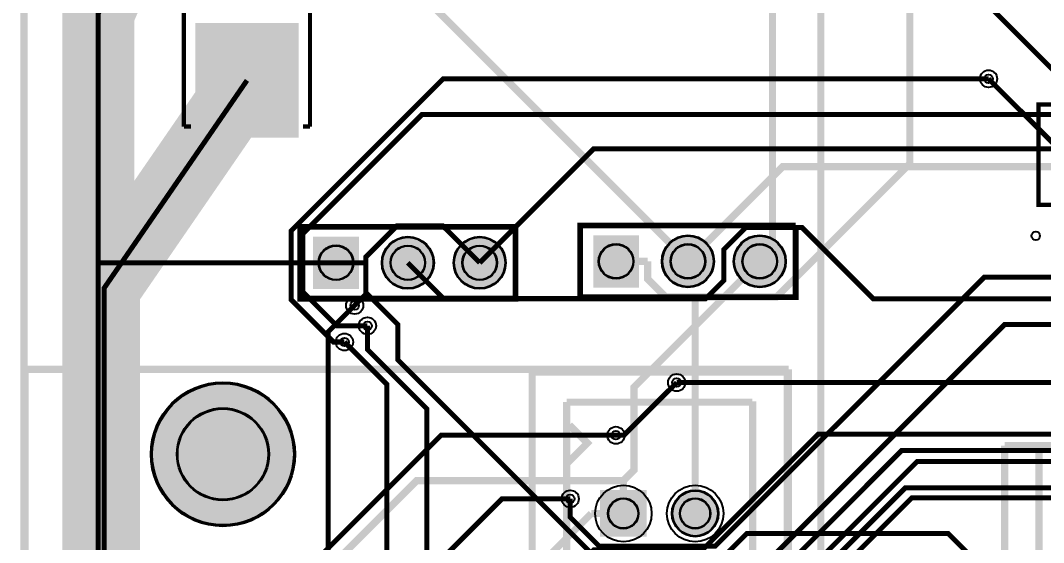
# Model space of a CAD drawing. Header units: millimetres. Extents: x 0 to 210, y -1 to 136.
# Drawn here: x -0.21 to 35.97, y 69.76 to 88.23 of the extents above; entities that cross this region are included whole.
import ezdxf

# ---------------------------------------------------------------- set-up
doc = ezdxf.new("R2010")
doc.units = ezdxf.units.MM
for name, color, linetype, true_color in [('BoardOutLine', 7, 'Continuous', 0xff00ff), ('BottomLayer', 7, 'Continuous', 0x0000ff), ('BottomSolderMaskLayer', 7, 'Continuous', 0xaa00ff), ('Hole', 7, 'Continuous', 0x222222), ('Multi-Layer', 7, 'Continuous', 0xc0c0c0), ('TopLayer', 7, 'Continuous', 0xff0000), ('TopPasteMaskLayer', 7, 'Continuous', 0x808080), ('TopSilkLayer', 7, 'Continuous', 0xffcc00), ('TopSolderMaskLayer', 7, 'Continuous', 0x800080)]:
    doc.layers.add(name, color=color, linetype=linetype, true_color=true_color)

msp = doc.modelspace()

# ---------------------------------------------------------------- hatches: boundary and pattern name
at = {"layer": 'BottomSolderMaskLayer'}
for points in [[(10.135, 80.58), (11.76, 80.58), (11.76, 78.729), (10.135, 78.729)], [(12.562, 79.655, 1), (14.413, 79.655, 1)], [(15.102, 79.655, 1), (16.953, 79.655, 1)], [(20.041, 80.631), (21.666, 80.631), (21.666, 78.78), (20.041, 78.78)], [(22.468, 79.705, 1), (24.319, 79.705, 1)], [(25.008, 79.705, 1), (26.859, 79.705, 1)], [(4.399, 72.884, 1), (9.5, 72.884, 1)], [(21.933, 71.615), (21.933, 69.965), (20.282, 69.965), (20.282, 71.615)], [(22.822, 70.79, 1), (24.473, 70.79, 1)]]:
    msp.add_hatch(color=256, dxfattribs=at).paths.add_polyline_path(points)
at = {"layer": 'Multi-Layer'}
for points in [[(10.16, 80.555), (11.735, 80.555), (11.735, 78.755), (10.16, 78.755)], [(12.588, 79.655, 1), (14.388, 79.655, 1)], [(15.128, 79.655, 1), (16.928, 79.655, 1)], [(20.066, 80.605), (21.641, 80.605), (21.641, 78.805), (20.066, 78.805)], [(22.493, 79.705, 1), (24.293, 79.705, 1)], [(25.033, 79.705, 1), (26.833, 79.705, 1)], [(21.907, 71.59), (21.907, 69.99), (20.307, 69.99), (20.307, 71.59)], [(22.848, 70.79, 1), (24.448, 70.79, 1)]]:
    msp.add_hatch(color=256, dxfattribs=at).paths.add_polyline_path(points)
at = {"layer": 'TopLayer'}
msp.add_hatch(color=256, dxfattribs=at).paths.add_polyline_path([(9.598, 84.106), (9.598, 88.106), (5.998, 88.106), (5.998, 84.106)])
at = {"layer": 'TopPasteMaskLayer'}
msp.add_hatch(color=256, dxfattribs=at).paths.add_polyline_path([(9.598, 84.106), (9.598, 88.106), (5.998, 88.106), (5.998, 84.106)])
at = {"layer": 'TopSolderMaskLayer'}
for points in [[(9.621, 84.078), (9.621, 88.134), (5.975, 88.134), (5.975, 84.078)], [(10.135, 80.58), (11.76, 80.58), (11.76, 78.729), (10.135, 78.729)], [(12.562, 79.655, 1), (14.413, 79.655, 1)], [(15.102, 79.655, 1), (16.953, 79.655, 1)], [(20.041, 80.631), (21.666, 80.631), (21.666, 78.78), (20.041, 78.78)], [(22.468, 79.705, 1), (24.319, 79.705, 1)], [(25.008, 79.705, 1), (26.859, 79.705, 1)], [(4.399, 72.884, 1), (9.5, 72.884, 1)], [(21.933, 71.615), (21.933, 69.965), (20.282, 69.965), (20.282, 71.615)], [(22.822, 70.79, 1), (24.473, 70.79, 1)]]:
    msp.add_hatch(color=256, dxfattribs=at).paths.add_polyline_path(points)

# ---------------------------------------------------------------- linework, layer by layer
at = {"layer": 'BoardOutLine', "const_width": 0.254}
msp.add_lwpolyline([(-0.086, 135.625), (209.914, 135.625), (209.914, -0.375), (-0.086, -0.375), (-0.086, 135.625)], close=True, dxfattribs=at)
at = {"layer": 'BottomLayer'}
for points, const_width in [([(23.393, 79.705), (11.188, 91.911), (11.188, 128.653), (8.918, 130.923)], 0.254), ([(25.933, 79.705), (26.384, 80.156), (26.384, 102.444), (35.332, 111.392)], 0.254), ([(23.648, 78.446), (26.523, 78.446), (31.242, 83.165), (31.242, 103.545)], 0.254), ([(4.612, 93.297), (2.54, 88.47), (2.54, 12.613), (3.911, 11.241), (8.686, 11.241)], 2.54), ([(4.612, 93.297), (2.54, 88.471), (2.54, 79.655)], 0.178), ([(34.023, 86.163), (42.011, 78.176), (42.011, 75.012)], 0.178), ([(2.54, 79.655), (2.54, 55.551)], 0.178), ([(10.948, 79.655), (2.54, 79.655)], 0.178), ([(10.948, 79.655), (12.002, 79.655)], 0.178), ([(21.108, 68.25), (13.138, 76.22), (13.138, 77.464), (12.002, 78.6), (12.002, 79.655)], 0.178), ([(20.853, 79.705), (21.971, 79.705)], 0.254), ([(21.971, 79.705), (21.971, 79.076), (22.601, 78.446), (23.648, 78.446)], 0.254), ([(19.229, 71.307), (19.229, 70.655), (20.253, 69.631), (24.357, 69.631), (33.875, 79.148), (38.292, 79.148)], 0.178), ([(23.648, 78.446), (23.648, 70.79)], 0.254), ([(10.544, 48.253), (10.673, 48.381), (10.673, 62.019), (10.844, 62.191), (10.844, 62.666), (10.673, 62.838), (10.673, 77.213), (11.606, 78.147)], 0.178), ([(16.857, 58.605), (13.86, 61.602), (13.86, 63.208), (14.16, 63.508), (14.16, 74.489), (12.058, 76.591), (12.058, 77.427)], 0.178), ([(25.483, 68.36), (34.597, 77.474), (39.936, 77.474)], 0.178), ([(11.246, 76.853), (12.747, 75.352), (12.747, 68.467)], 0.178), ([(20.846, 73.554), (21.129, 73.554), (22.993, 75.418)], 0.178), ([(23.648, 65.71), (30.955, 73.018), (39.544, 73.018), (39.739, 73.213), (42.326, 73.213), (43.267, 72.272)], 0.178), ([(21.108, 63.17), (22.504, 64.566), (24.069, 64.566), (25.87, 66.367), (25.87, 66.995), (31.502, 72.626), (40.612, 72.626), (40.628, 72.611), (40.628, 72.626)], 0.178), ([(27.409, 64.717), (27.409, 68.022), (31.084, 71.698), (63.532, 71.698), (65.278, 69.952)], 0.178), ([(21.108, 55.55), (22.377, 56.82), (22.377, 58.452), (23.216, 59.29), (23.852, 59.29), (28.179, 63.618), (28.179, 68.213), (31.307, 71.341), (51.189, 71.341), (52.578, 69.952)], 0.178)]:
    msp.add_lwpolyline(points, dxfattribs=dict(at, const_width=const_width))
at = {"layer": 'BottomSolderMaskLayer'}
for centre, radius in [((13.488, 79.655), 0.925), ((16.028, 79.655), 0.925), ((20.853, 79.705), 0.619), ((23.393, 79.705), 0.925), ((23.393, 79.705), 0.617), ((25.933, 79.705), 0.925), ((25.933, 79.705), 0.617), ((10.947, 79.655), 0.619), ((13.487, 79.655), 0.617), ((16.027, 79.655), 0.617), ((6.949, 72.884), 2.551), ((6.948, 72.884), 1.633), ((21.107, 70.79), 0.542), ((23.648, 70.79), 0.825), ((23.647, 70.79), 0.542)]:
    msp.add_circle(centre, radius, dxfattribs=at)
at = {"layer": 'Hole'}
for centre in [(34.023, 86.163), (11.606, 78.147), (12.058, 77.426), (11.246, 76.853), (22.993, 75.418), (20.846, 73.554), (19.229, 71.307)]:
    msp.add_circle(centre, 0.153, dxfattribs=at)
at = {"layer": 'Multi-Layer'}
for centre, radius in [((34.023, 86.163), 0.305), ((13.488, 79.655), 0.9), ((16.028, 79.655), 0.9), ((23.393, 79.705), 0.9), ((25.933, 79.705), 0.9), ((10.947, 79.655), 0.6), ((13.487, 79.655), 0.6), ((16.027, 79.655), 0.6), ((20.853, 79.705), 0.6), ((23.393, 79.705), 0.6), ((25.933, 79.705), 0.6), ((11.606, 78.147), 0.305), ((12.058, 77.426), 0.305), ((11.246, 76.853), 0.305), ((22.993, 75.418), 0.305), ((6.949, 72.884), 2.5), ((6.948, 72.884), 1.6), ((20.846, 73.554), 0.305), ((19.229, 71.307), 0.305), ((21.107, 70.79), 0.525), ((23.648, 70.79), 0.8), ((23.647, 70.79), 0.525)]:
    msp.add_circle(centre, radius, dxfattribs=at)
at = {"layer": 'TopLayer'}
for points, const_width in [([(10.514, 90.715), (32.06, 90.715), (36.423, 86.351)], 0.178), ([(7.798, 86.106), (2.743, 78.754), (2.743, 11.216), (7.061, 6.898), (127.33, 6.898)], 2.54), ([(23.393, 79.705), (26.742, 83.054), (42.647, 83.054), (45.313, 85.721), (45.313, 86.351)], 0.254), ([(7.798, 86.106), (2.743, 78.754), (2.743, 11.216), (7.061, 6.898), (13.35, 6.898)], 0.178), ([(11.246, 76.853), (10.856, 76.853), (9.361, 78.348), (9.361, 80.782), (14.742, 86.163), (34.023, 86.163)], 0.178), ([(40.67, 84.894), (13.983, 84.894), (9.776, 80.687), (9.776, 78.627), (10.976, 77.427), (12.058, 77.427)], 0.178), ([(42.383, 83.69), (20.063, 83.69), (16.028, 79.655)], 0.178), ([(11.606, 78.147), (12.004, 78.544), (12.004, 79.863), (13.098, 80.957), (14.725, 80.957), (16.028, 79.655)], 0.178), ([(93.646, 63.752), (93.646, 66.321), (93.319, 66.649), (93.319, 67.983), (92.621, 68.681), (80.741, 68.681), (73.562, 75.86), (40.74, 75.86), (38.22, 78.38), (29.947, 78.38), (27.429, 80.898), (25.437, 80.898), (24.663, 80.124), (24.663, 79.029), (24.02, 78.386), (14.756, 78.386), (13.488, 79.655)], 0.178), ([(21.108, 71.948), (21.482, 72.322), (21.482, 75.254), (25.933, 79.705)], 0.254), ([(40.366, 75.418), (22.993, 75.418)], 0.178), ([(20.846, 73.554), (14.664, 73.554), (7.81, 66.7), (7.81, 51.897), (9.025, 50.682), (9.857, 50.682), (9.975, 50.8)], 0.178), ([(39.306, 73.591), (27.999, 73.591), (23.915, 69.508), (20.07, 69.508), (16.759, 66.196), (13.405, 66.196), (13.38, 66.221), (13.112, 66.221)], 0.178), ([(21.108, 71.948), (13.797, 71.948), (9.635, 67.786), (9.635, 60.362), (11.117, 58.88), (11.356, 58.88)], 0.254), ([(21.108, 70.79), (21.108, 71.948)], 0.254), ([(19.229, 71.307), (16.819, 71.307), (13.762, 68.25)], 0.178), ([(16.362, 68.313), (17.499, 68.313), (19.977, 70.79)], 0.254), ([(21.108, 70.79), (19.977, 70.79)], 0.254), ([(23.648, 68.25), (25.476, 70.079), (32.597, 70.079), (33.995, 68.681), (43.688, 68.681), (44.958, 69.952)], 0.178)]:
    msp.add_lwpolyline(points, dxfattribs=dict(at, const_width=const_width))
at = {"layer": 'TopSilkLayer'}
for points, const_width in [([(134.292, 64.186), (28.092, 64.186), (28.092, 135.551), (134.292, 135.551), (134.292, 64.186)], 0.254), ([(35.792, 81.707), (35.792, 85.25), (45.944, 85.25), (45.944, 81.707), (35.792, 81.707)], 0.152)]:
    msp.add_lwpolyline(points, close=True, dxfattribs=dict(at, const_width=const_width))
for points, const_width in [([(5.569, 90.534), (5.569, 84.472)], 0.152), ([(10.027, 90.534), (10.027, 84.472)], 0.152), ([(5.569, 84.472), (5.818, 84.472)], 0.152), ([(9.778, 84.472), (10.027, 84.472)], 0.152), ([(21.488, 80.975), (19.583, 80.975), (19.583, 78.435), (27.203, 78.435), (27.203, 80.975)], 0.203), ([(27.203, 80.975), (21.488, 80.975)], 0.203), ([(11.582, 80.925), (9.677, 80.925), (9.677, 78.385), (17.297, 78.385), (17.297, 80.925)], 0.203), ([(17.297, 80.925), (11.582, 80.925)], 0.203), ([(26.949, 75.884), (-0.051, 75.884)], 0.254), ([(-0.051, 75.884), (-0.051, 35.204), (26.949, 35.204)], 0.254), ([(26.949, 35.204), (26.949, 75.884)], 0.254), ([(17.882, 75.794), (17.882, 35.305)], 0.254), ([(17.882, 75.794), (26.882, 75.794)], 0.254), ([(26.899, 75.795), (26.899, 35.305)], 0.254), ([(19.101, 74.727), (19.101, 61.976), (19.101, 58.15)], 0.254), ([(19.101, 74.727), (25.671, 74.727)], 0.254), ([(25.679, 74.752), (25.679, 36.348)], 0.254), ([(19.202, 73.914), (19.837, 73.279), (19.152, 72.593), (19.126, 72.593)], 0.254), ([(34.592, 73.186), (80.692, 73.186)], 0.254), ([(34.592, 64.186), (34.592, 73.186)], 0.254), ([(79.508, 73.183), (37.508, 73.183), (35.808, 73.183)], 0.254), ([(35.808, 73.183), (35.808, 64.182)], 0.254)]:
    msp.add_lwpolyline(points, dxfattribs=dict(at, const_width=const_width))
for centre, radius in [((35.691, 80.606), 0.15), ((6.949, 72.884), 2.5), ((21.109, 70.785), 1), ((23.649, 70.785), 1)]:
    msp.add_circle(centre, radius, dxfattribs=at)
at = {"layer": 'TopSolderMaskLayer'}
for centre, radius in [((13.488, 79.655), 0.925), ((16.028, 79.655), 0.925), ((20.853, 79.705), 0.619), ((23.393, 79.705), 0.925), ((23.393, 79.705), 0.617), ((25.933, 79.705), 0.925), ((25.933, 79.705), 0.617), ((10.947, 79.655), 0.619), ((13.487, 79.655), 0.617), ((16.027, 79.655), 0.617), ((6.949, 72.884), 2.551), ((6.948, 72.884), 1.633), ((21.107, 70.79), 0.542), ((23.648, 70.79), 0.825), ((23.647, 70.79), 0.542)]:
    msp.add_circle(centre, radius, dxfattribs=at)

doc.saveas('drawing.dxf')
